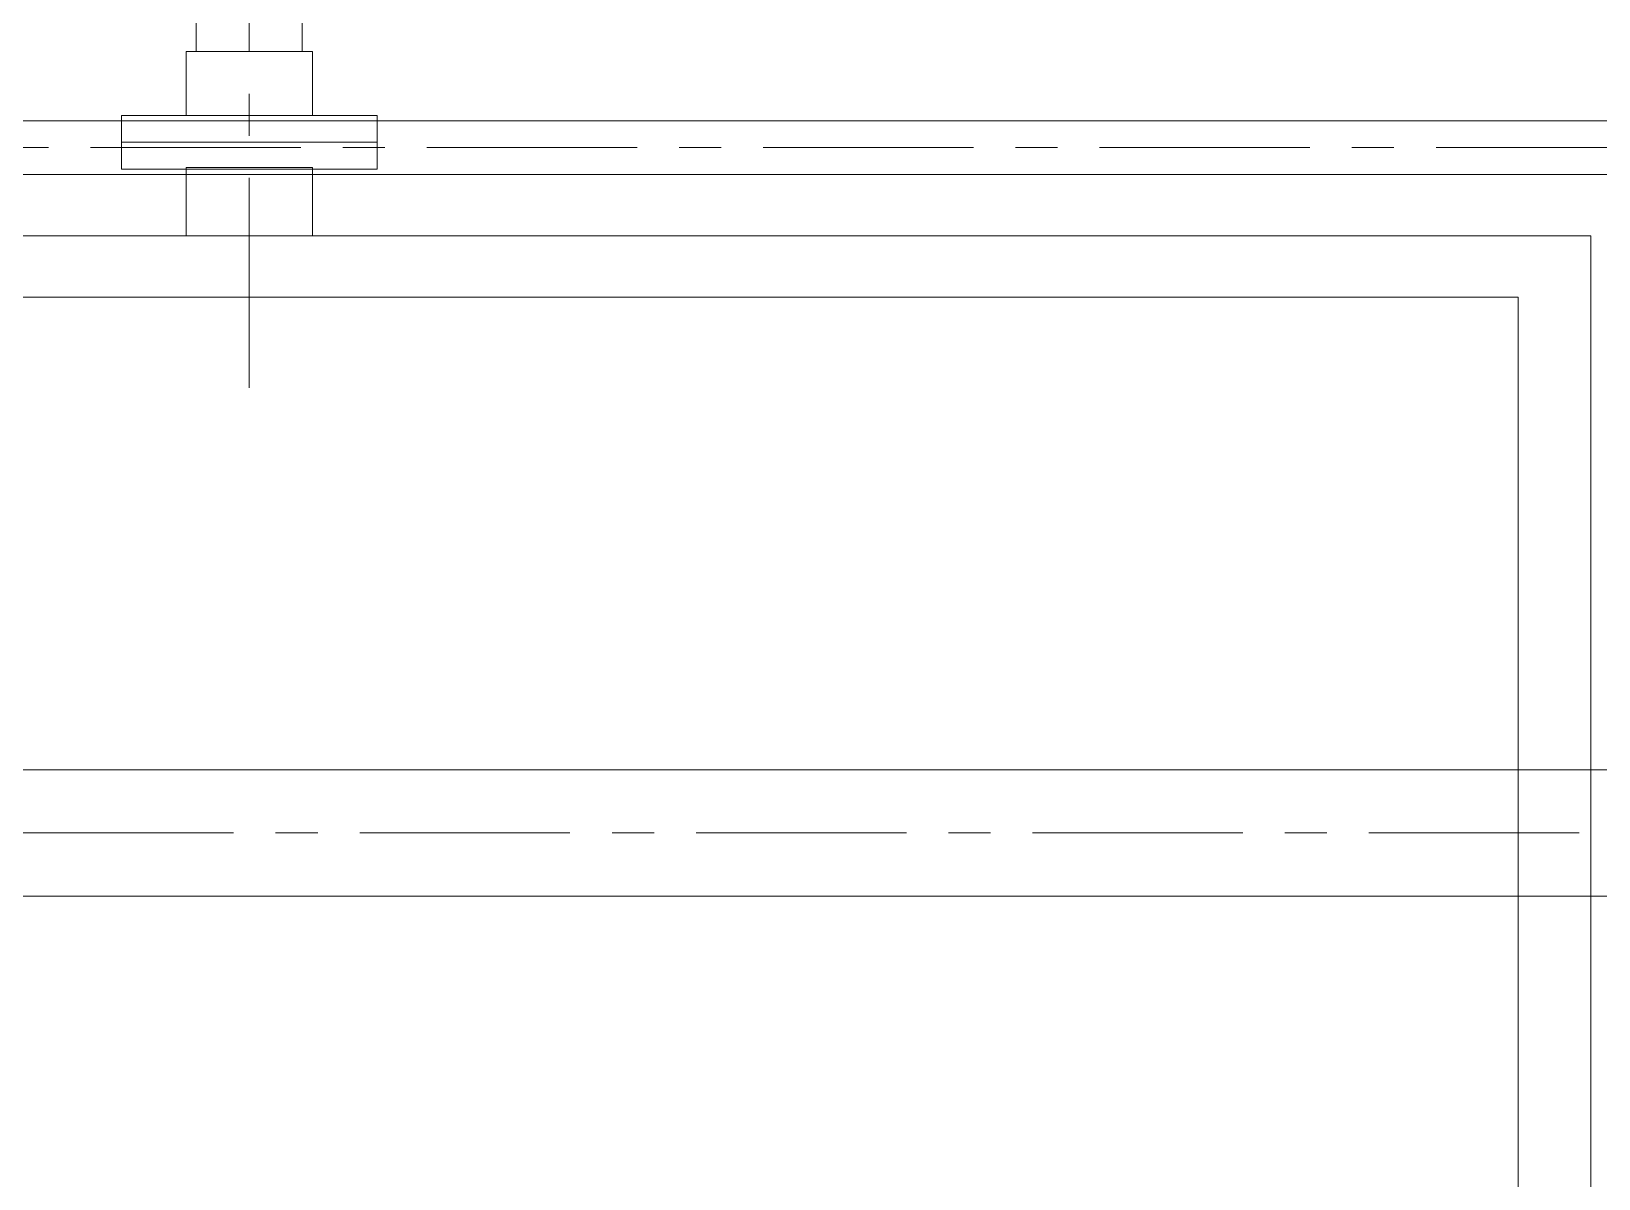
# Model space of a CAD drawing. Header units: millimetres. Extents: x 3795014 to 4300160, y 3869364 to 4016788.
# Drawn here: x 4222315 to 4223246, y 3923215 to 3923897 of the extents above; entities that cross this region are included whole.
import ezdxf

# ---------------------------------------------------------------- set-up
doc = ezdxf.new("R2010")
doc.units = ezdxf.units.MM
doc.linetypes.add('CENTER', pattern=[2, 1.25, -0.25, 0.25, -0.25])
doc.layers.add('Дополнительная', color=7, linetype='Continuous', lineweight=18)

msp = doc.modelspace()

# ---------------------------------------------------------------- linework, layer by layer
at = {"layer": 'Дополнительная', "linetype": 'CENTER', "ltscale": 100}
for p, q in [((4222444.16, 3923685.04), (4222444.16, 3924059.64)), ((4221349.75, 3923827.94), (4225196.58, 3923827.94)), ((4220109.83, 3923420.38, 0), (4223595.55, 3923420.38, 0))]:
    msp.add_line(p, q, dxfattribs=at)
at = {"layer": 'Дополнительная', "ltscale": 25, "elevation": 0}
for points in [[(4222412.66, 3923909.09), (4222475.66, 3923909.09), (4222475.66, 3923885.14), (4222412.66, 3923885.14)], [(4222481.66, 3923847.14), (4222406.66, 3923847.14), (4222406.66, 3923885.14), (4222481.66, 3923885.14)], [(4222520.16, 3923831.14), (4222368.16, 3923831.14), (4222368.16, 3923847.14), (4222520.16, 3923847.14)], [(4222520.16, 3923815.14), (4222368.16, 3923815.14), (4222368.16, 3923831.14), (4222520.16, 3923831.14)], [(4223400.24, 3923457.88), (4221731.21, 3923457.88), (4221731.21, 3923382.88), (4223400.24, 3923382.88)]]:
    msp.add_lwpolyline(points, close=True, dxfattribs=at)
at = {"layer": 'Дополнительная', "ltscale": 25}
for points in [[(4221462.67, 3923843.94), (4225052.68, 3923843.94), (4225052.68, 3923811.94), (4221462.67, 3923811.94)], [(4222481.66, 3923775.59), (4222406.66, 3923775.59), (4222406.66, 3923816.04), (4222481.66, 3923816.04)], [(4223241.89, 3923775.59), (4221441.89, 3923775.59), (4221441.89, 3921975.59), (4223241.89, 3921975.59)], [(4223198.55, 3922018.93), (4221478.55, 3922018.93), (4221478.55, 3923738.93), (4223198.55, 3923738.93)]]:
    msp.add_lwpolyline(points, close=True, dxfattribs=at)

doc.saveas('drawing.dxf')
